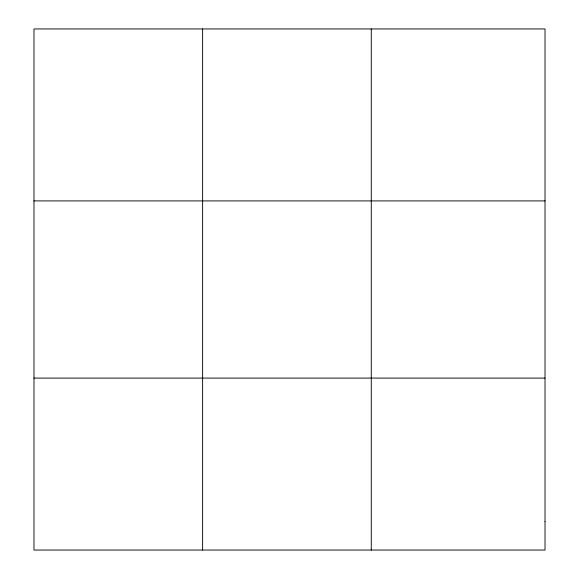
<?xml version="1.0" encoding="UTF-8"?>
<svg xmlns="http://www.w3.org/2000/svg" width="579" height="579" viewBox="0 0 579 579"><rect width="100%" height="100%" fill="white"/><g stroke="black" fill="none" stroke-linecap="round" stroke-linejoin="round"><path stroke-width="0.87" d="M202.621 550.05L202.621 28.95M371.269 550.05L371.269 28.95M33.98 200.913L545.02 200.913M33.98 378.087L545.02 378.087M545.02 521.389L545.02 550.05L33.98 550.05L33.98 28.95L545.02 28.95L545.02 521.389"/></g></svg>
